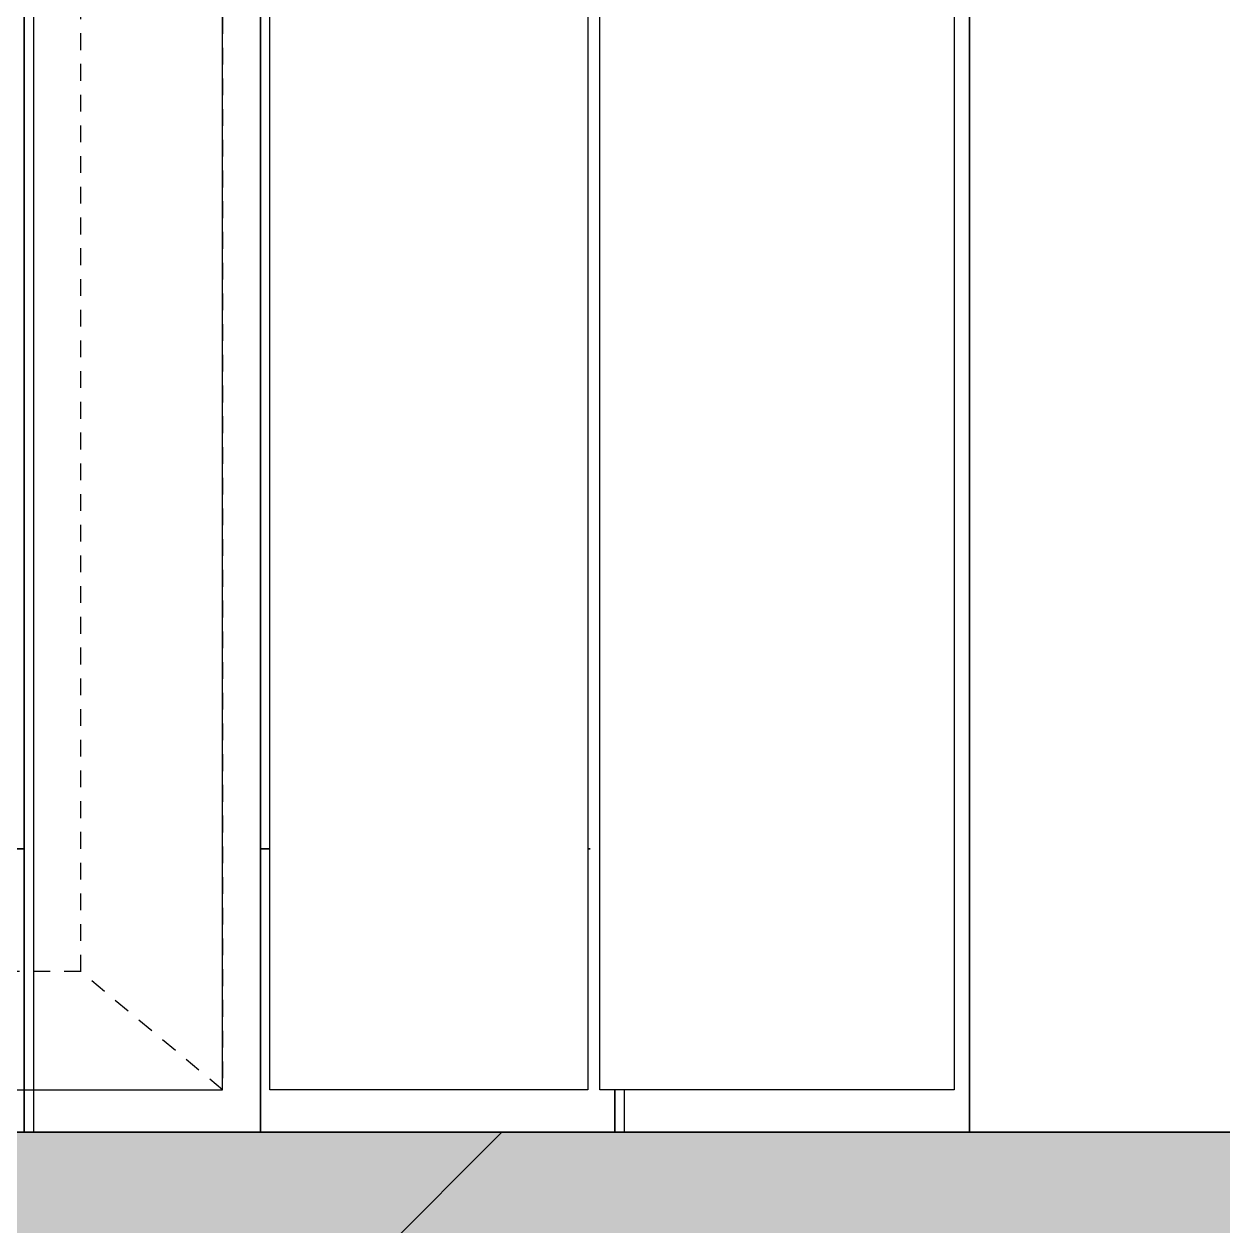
# Model space of a CAD drawing. Header units: millimetres. Extents: x -1379 to 1385823, y -4884429 to 548763.
# Drawn here: x 671562.8 to 671816.4, y -2335170.2 to -2334915.9 of the extents above; entities that cross this region are included whole.
import ezdxf
from ezdxf.xclip import XClip

# ---------------------------------------------------------------- set-up
doc = ezdxf.new("R2010")
doc.units = ezdxf.units.MM
doc.header["$XCLIPFRAME"] = 0
doc.set_wipeout_variables(frame=1)
doc.linetypes.add('TA_HL_001.00000', pattern=[6.5, 3.55, -2.95])
for name, color, linetype in [('000 - CONCRETE_COL_HATCH_', 7, 'Continuous'), ('010 - ASPG_EXTR_MAIN_COLOR_2', 7, 'Continuous'), ('010 - ASPG_EXTR_WIPEOUT_', 7, 'Continuous'), ('010 - ASPG_FRAMING_MAIN_COLOR_1', 7, 'Continuous'), ('010 - ASPG_FRAMING_SUB_COLOR_2', 7, 'Continuous'), ('010 - ASPG_FRAMING_WIPEOUT_', 7, 'Continuous')]:
    doc.layers.add(name, color=color, linetype=linetype)
doc.layers.add('000 - CONCRETE_EX_LOUVERS_DEF_SUB', color=7, linetype='Continuous', plot=False)
doc.layers.add('A-GLAZ-CURT', color=7, linetype='Continuous', lineweight=35)
doc.layers.add('WALL-E', color=7, linetype='Continuous', lineweight=50)

# ---------------------------------------------------------------- blocks, each defined once
blk = doc.blocks.new('DPA_CP_Entrance Louver Grill Vertical Z - Louver Grill Vertical Z-5247632-IV01 - ELEVATION 4')
at = {"layer": '000 - CONCRETE_EX_LOUVERS_DEF_SUB', "color": 7}
for p, q in [((2315277.73, 111625), (2315277.73, 109825)), ((2315277.73, 109825), (2315277.73, 111625)), ((2315277.73, 111625), (2315277.73, 109825)), ((2315277.73, 109825), (2315277.73, 111625)), ((2315352.73, 111625), (2315352.73, 109825)), ((2315352.73, 109825), (2315352.73, 111625)), ((2315352.73, 111625), (2315352.73, 109825)), ((2315352.73, 109825), (2315352.73, 111625)), ((2315354.73, 109825), (2315354.73, 111625)), ((2315354.73, 109825), (2315354.73, 111625)), ((2315427.73, 111625), (2315427.73, 109825)), ((2315427.73, 111625), (2315427.73, 109825)), ((2315427.73, 109825), (2315427.73, 111625)), ((2315427.73, 109825), (2315427.73, 111625)), ((2315227.73, 109885), (2315227.73, 111575)), ((2315227.73, 109885), (2315227.73, 111575)), ((2315277.73, 109825), (2315277.73, 109885)), ((2315277.73, 109885), (2315352.73, 109885)), ((2315352.73, 109885), (2315277.73, 109885)), ((2315277.73, 109885), (2315277.73, 109825)), ((2315352.73, 109885), (2315352.73, 109825)), ((2315352.73, 109825), (2315352.73, 109885)), ((2315277.73, 109825), (2315227.73, 109825)), ((2315227.73, 109825), (2315277.73, 109825)), ((2315277.73, 109825), (2315227.73, 109825)), ((2315227.73, 109825), (2315277.73, 109825)), ((2315352.73, 109825), (2315277.73, 109825)), ((2315277.73, 109825), (2315352.73, 109825)), ((2315353.33, 109825), (2315354.73, 109825)), ((2315427.73, 109825), (2315353.33, 109825)), ((2315353.33, 109825), (2315427.73, 109825)), ((2315354.73, 109825), (2315353.33, 109825)), ((2315354.73, 109825), (2315427.73, 109825)), ((2315427.73, 109825), (2315354.73, 109825))]:
    blk.add_line(p, q, dxfattribs=at)
blk = doc.blocks.new('GM_Louver Grill Vertical Z1 - Z Profile-5053999-IV01 - ELEVATION 4')
at = {"layer": '000 - CONCRETE_EX_LOUVERS_DEF_SUB', "color": 7, "lineweight": 9}
for p, q in [((2315352.73, 111625), (2315352.73, 109825)), ((2315352.73, 109825), (2315352.73, 111625)), ((2315427.73, 109825), (2315427.73, 111625)), ((2315427.73, 109825), (2315427.73, 111625)), ((2315427.73, 109825), (2315427.73, 111625)), ((2315353.33, 109825), (2315354.73, 109825)), ((2315425.73, 109825), (2315353.33, 109825)), ((2315354.73, 109825), (2315427.73, 109825)), ((2315427.73, 109825), (2315425.73, 109825))]:
    blk.add_line(p, q, dxfattribs=at)
blk = doc.blocks.new('DPA_CP_Entrance Louver Grill Vertical Z - Louver Grill Vertical Z-5053933-IV01 - ELEVATION 4')
at = {"layer": '000 - CONCRETE_EX_LOUVERS_DEF_SUB', "color": 7}
for p, q in [((2315277.73, 111625), (2315277.73, 109825)), ((2315277.73, 109825), (2315277.73, 111625)), ((2315277.73, 111625), (2315277.73, 109825)), ((2315277.73, 109825), (2315277.73, 111625)), ((2315352.73, 111625), (2315352.73, 109825)), ((2315352.73, 109825), (2315352.73, 111625)), ((2315352.73, 111625), (2315352.73, 109825)), ((2315352.73, 109825), (2315352.73, 111625)), ((2315427.73, 111625), (2315427.73, 109825)), ((2315427.73, 111625), (2315427.73, 109825)), ((2315427.73, 109825), (2315427.73, 111625)), ((2315427.73, 109825), (2315427.73, 111625)), ((2315227.73, 109885), (2315227.73, 111575)), ((2315227.73, 109885), (2315227.73, 111575)), ((2315227.73, 109885), (2315227.73, 111575)), ((2315227.73, 109885), (2315227.73, 111575)), ((2315277.73, 109825), (2315277.73, 109885)), ((2315277.73, 109885), (2315352.73, 109885)), ((2315352.73, 109885), (2315277.73, 109885)), ((2315277.73, 109885), (2315277.73, 109825)), ((2315352.73, 109885), (2315352.73, 109825)), ((2315352.73, 109825), (2315352.73, 109885)), ((2315277.73, 109825), (2315227.73, 109825)), ((2315227.73, 109825), (2315277.73, 109825)), ((2315277.73, 109825), (2315227.73, 109825)), ((2315227.73, 109825), (2315277.73, 109825)), ((2315352.73, 109825), (2315277.73, 109825)), ((2315277.73, 109825), (2315352.73, 109825)), ((2315353.33, 109825), (2315354.73, 109825)), ((2315427.73, 109825), (2315353.33, 109825)), ((2315353.33, 109825), (2315427.73, 109825)), ((2315354.73, 109825), (2315353.33, 109825)), ((2315354.73, 109825), (2315427.73, 109825)), ((2315427.73, 109825), (2315354.73, 109825))]:
    blk.add_line(p, q, dxfattribs=at)
blk = doc.blocks.new('DPA_CP_Entrance Louver Grill Vertical Z - Louver Grill Vertical Z-V168-IV01 - ELEVATION 4')
at = {"layer": '000 - CONCRETE_EX_LOUVERS_DEF_SUB', "color": 7}
for p, q in [((2315277.73, 111625), (2315277.73, 109825)), ((2315277.73, 109825), (2315277.73, 111625)), ((2315277.73, 111625), (2315277.73, 109825)), ((2315277.73, 109825), (2315277.73, 111625)), ((2315352.73, 111625), (2315352.73, 109825)), ((2315352.73, 109825), (2315352.73, 111625)), ((2315352.73, 111625), (2315352.73, 109825)), ((2315352.73, 109825), (2315352.73, 111625)), ((2315427.73, 111625), (2315427.73, 109825)), ((2315427.73, 111625), (2315427.73, 109825)), ((2315427.73, 109825), (2315427.73, 111625)), ((2315427.73, 109825), (2315427.73, 111625)), ((2315227.73, 109885), (2315227.73, 111575)), ((2315227.73, 109885), (2315227.73, 111575)), ((2315227.73, 109885), (2315227.73, 111575)), ((2315227.73, 109885), (2315227.73, 111575)), ((2315277.73, 109825), (2315277.73, 109885)), ((2315277.73, 109885), (2315352.73, 109885)), ((2315352.73, 109885), (2315277.73, 109885)), ((2315277.73, 109885), (2315277.73, 109825)), ((2315352.73, 109885), (2315352.73, 109825)), ((2315352.73, 109825), (2315352.73, 109885)), ((2315277.73, 109825), (2315227.73, 109825)), ((2315227.73, 109825), (2315277.73, 109825)), ((2315277.73, 109825), (2315227.73, 109825)), ((2315227.73, 109825), (2315277.73, 109825)), ((2315352.73, 109825), (2315277.73, 109825)), ((2315277.73, 109825), (2315352.73, 109825)), ((2315353.33, 109825), (2315354.73, 109825)), ((2315427.73, 109825), (2315353.33, 109825)), ((2315353.33, 109825), (2315427.73, 109825)), ((2315354.73, 109825), (2315353.33, 109825)), ((2315354.73, 109825), (2315427.73, 109825)), ((2315427.73, 109825), (2315354.73, 109825))]:
    blk.add_line(p, q, dxfattribs=at)
blk = doc.blocks.new('GM_Louver Grill Vertical Z1 - Z Profile-V169-IV01 - ELEVATION 4')
at = {"layer": '000 - CONCRETE_EX_LOUVERS_DEF_SUB', "color": 7, "lineweight": 9}
for p, q in [((2315352.73, 111625), (2315352.73, 109825)), ((2315352.73, 109825), (2315352.73, 111625)), ((2315427.73, 109825), (2315427.73, 111625)), ((2315427.73, 109825), (2315427.73, 111625)), ((2315427.73, 109825), (2315427.73, 111625)), ((2315353.33, 109825), (2315354.73, 109825)), ((2315425.73, 109825), (2315353.33, 109825)), ((2315354.73, 109825), (2315427.73, 109825)), ((2315427.73, 109825), (2315425.73, 109825))]:
    blk.add_line(p, q, dxfattribs=at)
blk = doc.blocks.new('GM_Louver Grill Vertical Z1 - Z Profile-V170-IV01 - ELEVATION 4')
at = {"layer": '000 - CONCRETE_EX_LOUVERS_DEF_SUB', "color": 7, "lineweight": 9}
for p, q in [((2315352.73, 111625), (2315352.73, 109825)), ((2315352.73, 109825), (2315352.73, 111625)), ((2315427.73, 109825), (2315427.73, 111625)), ((2315427.73, 109825), (2315427.73, 111625)), ((2315427.73, 109825), (2315427.73, 111625)), ((2315353.33, 109825), (2315354.73, 109825)), ((2315425.73, 109825), (2315353.33, 109825)), ((2315354.73, 109825), (2315427.73, 109825)), ((2315427.73, 109825), (2315425.73, 109825))]:
    blk.add_line(p, q, dxfattribs=at)
blk = doc.blocks.new('GM_Louver Grill Vertical Z1 - Z Profile-V171-IV01 - ELEVATION 4')
at = {"layer": '000 - CONCRETE_EX_LOUVERS_DEF_SUB', "color": 7, "lineweight": 9}
for p, q in [((2315352.73, 111625), (2315352.73, 109825)), ((2315352.73, 109825), (2315352.73, 111625)), ((2315427.73, 109825), (2315427.73, 111625)), ((2315427.73, 109825), (2315427.73, 111625)), ((2315427.73, 109825), (2315427.73, 111625)), ((2315353.33, 109825), (2315354.73, 109825)), ((2315425.73, 109825), (2315353.33, 109825)), ((2315354.73, 109825), (2315427.73, 109825)), ((2315427.73, 109825), (2315425.73, 109825))]:
    blk.add_line(p, q, dxfattribs=at)
blk = doc.blocks.new('GM_Louver Grill Vertical Z1 - Z Profile-V172-IV01 - ELEVATION 4')
at = {"layer": '000 - CONCRETE_EX_LOUVERS_DEF_SUB', "color": 7, "lineweight": 9}
for p, q in [((2315352.73, 111625), (2315352.73, 109825)), ((2315352.73, 109825), (2315352.73, 111625)), ((2315427.73, 109825), (2315427.73, 111625)), ((2315427.73, 109825), (2315427.73, 111625)), ((2315427.73, 109825), (2315427.73, 111625)), ((2315353.33, 109825), (2315354.73, 109825)), ((2315425.73, 109825), (2315353.33, 109825)), ((2315354.73, 109825), (2315427.73, 109825)), ((2315427.73, 109825), (2315425.73, 109825))]:
    blk.add_line(p, q, dxfattribs=at)
blk = doc.blocks.new('DPA_CP_Entrance Louver Grill Vertical Z - Louver Grill Vertical Z-5243039-IV01 - ELEVATION 4')
at = {"layer": '000 - CONCRETE_EX_LOUVERS_DEF_SUB', "color": 7}
for p, q in [((2315277.73, 111625), (2315277.73, 109825)), ((2315277.73, 109825), (2315277.73, 111625)), ((2315277.73, 109825), (2315277.73, 111625)), ((2315277.73, 109825), (2315277.73, 111625)), ((2315227.73, 109885), (2315227.73, 111575)), ((2315227.73, 109885), (2315227.73, 111575)), ((2315227.73, 111575), (2315227.73, 109885)), ((2315227.73, 109885), (2315227.73, 111575)), ((2315227.73, 109885), (2315227.73, 111575)), ((2315227.73, 109885), (2315227.73, 111575)), ((2313960.23, 109885), (2315227.73, 109885)), ((2315227.73, 109885), (2313960.23, 109885)), ((2315277.73, 109825), (2315277.73, 109885)), ((2315277.73, 109885), (2315277.73, 109825)), ((2313909.73, 109825), (2315277.73, 109825)), ((2315277.73, 109825), (2313909.73, 109825)), ((2315277.73, 109825), (2315227.73, 109825)), ((2315227.73, 109825), (2315277.73, 109825)), ((2315227.73, 109825), (2315229.73, 109825)), ((2315277.73, 109825), (2315227.73, 109825)), ((2315229.73, 109825), (2315277.73, 109825))]:
    blk.add_line(p, q, dxfattribs=at)
blk = doc.blocks.new('GM_Louver Grill Vertical Z1 - Z Profile-V173-IV01 - ELEVATION 4')
at = {"layer": '000 - CONCRETE_EX_LOUVERS_DEF_SUB', "color": 7, "lineweight": 9}
blk.add_line((2315227.73, 109885), (2315227.73, 111575), dxfattribs=at)
blk = doc.blocks.new('DPA_CP_Entrance Louver Grill Vertical Z - Louver Grill Vertical Z-5242974-IV01 - ELEVATION 4')
at = {"layer": '000 - CONCRETE_EX_LOUVERS_DEF_SUB', "color": 7}
for p, q in [((2315227.73, 111625), (2315227.73, 109825)), ((2315227.73, 109825), (2315227.73, 111625)), ((2315229.73, 111625), (2315229.73, 109825)), ((2315229.73, 111625), (2315229.73, 109825)), ((2315277.73, 109825), (2315277.73, 111625)), ((2315277.73, 109825), (2315277.73, 111625)), ((2315277.73, 111625), (2315277.73, 109825)), ((2315277.73, 111625), (2315277.73, 109825)), ((2315227.73, 111575), (2315227.73, 109885)), ((2315227.73, 109885), (2315227.73, 111575)), ((2315227.73, 111575), (2315227.73, 109885)), ((2315227.73, 109885), (2315227.73, 111575)), ((2315227.73, 109885), (2313960.23, 109885)), ((2313960.23, 109885), (2315227.73, 109885)), ((2315277.73, 109825), (2315277.73, 109885)), ((2315277.73, 109885), (2315277.73, 109825)), ((2315277.73, 109825), (2313910.23, 109825)), ((2313910.23, 109825), (2315277.73, 109825)), ((2315227.73, 109825), (2315277.73, 109825)), ((2315277.73, 109825), (2315227.73, 109825)), ((2315227.73, 109825), (2315277.73, 109825)), ((2315229.73, 109825), (2315227.73, 109825)), ((2315277.73, 109825), (2315229.73, 109825))]:
    blk.add_line(p, q, dxfattribs=at)
blk = doc.blocks.new('DPA_Curved type B 1 - Curved Type B-5847192-IV01 - ELEVATION 4')
at = {"layer": 'A-GLAZ-CURT', "color": 7}
for p, q in [((2313909.73, 109825), (2315497.73, 109825)), ((2315447.73, 109825), (2314703.73, 109825)), ((2315497.73, 109825), (2315447.73, 109825))]:
    blk.add_line(p, q, dxfattribs=at)
blk = doc.blocks.new('C-1-IV01_REV00_20260605-145658_ELEVATION_4_EX')
at = {"layer": '000 - CONCRETE_EX_LOUVERS_DEF_SUB', "color": 7, "lineweight": 9}
for p, q in [((12040, 109825), (16165, 109825)), ((16155, 109825), (14582, 109825)), ((15895, 109825), (15695, 109825)), ((15695, 109825), (15895, 109825))]:
    blk.add_line(p, q, dxfattribs=at)
at = {"layer": 'WALL-E', "color": 7, "lineweight": 9}
for p, q in [((16145, 109825), (11582, 109825)), ((11582, 109825), (15895, 109825)), ((15895, 109825), (11582, 109825)), ((11582, 109825), (16145, 109825))]:
    blk.add_line(p, q, dxfattribs=at)
at = {"layer": '000 - CONCRETE_EX_LOUVERS_DEF_SUB', "color": 7}
for name in ['DPA_CP_Entrance Louver Grill Vertical Z - Louver Grill Vertical Z-5243039-IV01 - ELEVATION 4', 'DPA_CP_Entrance Louver Grill Vertical Z - Louver Grill Vertical Z-5242974-IV01 - ELEVATION 4', 'DPA_CP_Entrance Louver Grill Vertical Z - Louver Grill Vertical Z-5247632-IV01 - ELEVATION 4', 'DPA_CP_Entrance Louver Grill Vertical Z - Louver Grill Vertical Z-5053933-IV01 - ELEVATION 4', 'DPA_CP_Entrance Louver Grill Vertical Z - Louver Grill Vertical Z-5053933-IV01 - ELEVATION 4', 'DPA_CP_Entrance Louver Grill Vertical Z - Louver Grill Vertical Z-5053933-IV01 - ELEVATION 4', 'DPA_CP_Entrance Louver Grill Vertical Z - Louver Grill Vertical Z-5053933-IV01 - ELEVATION 4', 'DPA_CP_Entrance Louver Grill Vertical Z - Louver Grill Vertical Z-5053933-IV01 - ELEVATION 4', 'DPA_CP_Entrance Louver Grill Vertical Z - Louver Grill Vertical Z-5053933-IV01 - ELEVATION 4', 'DPA_CP_Entrance Louver Grill Vertical Z - Louver Grill Vertical Z-5053933-IV01 - ELEVATION 4', 'DPA_CP_Entrance Louver Grill Vertical Z - Louver Grill Vertical Z-5053933-IV01 - ELEVATION 4', 'DPA_CP_Entrance Louver Grill Vertical Z - Louver Grill Vertical Z-5053933-IV01 - ELEVATION 4', 'DPA_CP_Entrance Louver Grill Vertical Z - Louver Grill Vertical Z-V168-IV01 - ELEVATION 4', 'GM_Louver Grill Vertical Z1 - Z Profile-5053999-IV01 - ELEVATION 4', 'GM_Louver Grill Vertical Z1 - Z Profile-5053999-IV01 - ELEVATION 4', 'GM_Louver Grill Vertical Z1 - Z Profile-5053999-IV01 - ELEVATION 4', 'GM_Louver Grill Vertical Z1 - Z Profile-5053999-IV01 - ELEVATION 4', 'GM_Louver Grill Vertical Z1 - Z Profile-5053999-IV01 - ELEVATION 4', 'GM_Louver Grill Vertical Z1 - Z Profile-5053999-IV01 - ELEVATION 4', 'GM_Louver Grill Vertical Z1 - Z Profile-5053999-IV01 - ELEVATION 4', 'GM_Louver Grill Vertical Z1 - Z Profile-5053999-IV01 - ELEVATION 4', 'GM_Louver Grill Vertical Z1 - Z Profile-5053999-IV01 - ELEVATION 4', 'GM_Louver Grill Vertical Z1 - Z Profile-5053999-IV01 - ELEVATION 4', 'GM_Louver Grill Vertical Z1 - Z Profile-5053999-IV01 - ELEVATION 4', 'GM_Louver Grill Vertical Z1 - Z Profile-5053999-IV01 - ELEVATION 4', 'GM_Louver Grill Vertical Z1 - Z Profile-5053999-IV01 - ELEVATION 4', 'GM_Louver Grill Vertical Z1 - Z Profile-5053999-IV01 - ELEVATION 4', 'GM_Louver Grill Vertical Z1 - Z Profile-5053999-IV01 - ELEVATION 4', 'GM_Louver Grill Vertical Z1 - Z Profile-5053999-IV01 - ELEVATION 4', 'GM_Louver Grill Vertical Z1 - Z Profile-5053999-IV01 - ELEVATION 4', 'GM_Louver Grill Vertical Z1 - Z Profile-5053999-IV01 - ELEVATION 4', 'GM_Louver Grill Vertical Z1 - Z Profile-5053999-IV01 - ELEVATION 4', 'GM_Louver Grill Vertical Z1 - Z Profile-5053999-IV01 - ELEVATION 4', 'GM_Louver Grill Vertical Z1 - Z Profile-5053999-IV01 - ELEVATION 4', 'GM_Louver Grill Vertical Z1 - Z Profile-5053999-IV01 - ELEVATION 4', 'GM_Louver Grill Vertical Z1 - Z Profile-5053999-IV01 - ELEVATION 4', 'GM_Louver Grill Vertical Z1 - Z Profile-5053999-IV01 - ELEVATION 4', 'GM_Louver Grill Vertical Z1 - Z Profile-5053999-IV01 - ELEVATION 4', 'GM_Louver Grill Vertical Z1 - Z Profile-5053999-IV01 - ELEVATION 4', 'GM_Louver Grill Vertical Z1 - Z Profile-5053999-IV01 - ELEVATION 4', 'GM_Louver Grill Vertical Z1 - Z Profile-5053999-IV01 - ELEVATION 4', 'GM_Louver Grill Vertical Z1 - Z Profile-5053999-IV01 - ELEVATION 4', 'GM_Louver Grill Vertical Z1 - Z Profile-5053999-IV01 - ELEVATION 4', 'GM_Louver Grill Vertical Z1 - Z Profile-5053999-IV01 - ELEVATION 4', 'GM_Louver Grill Vertical Z1 - Z Profile-5053999-IV01 - ELEVATION 4', 'GM_Louver Grill Vertical Z1 - Z Profile-V169-IV01 - ELEVATION 4', 'GM_Louver Grill Vertical Z1 - Z Profile-V169-IV01 - ELEVATION 4', 'GM_Louver Grill Vertical Z1 - Z Profile-V169-IV01 - ELEVATION 4', 'GM_Louver Grill Vertical Z1 - Z Profile-V169-IV01 - ELEVATION 4', 'GM_Louver Grill Vertical Z1 - Z Profile-V169-IV01 - ELEVATION 4', 'GM_Louver Grill Vertical Z1 - Z Profile-V169-IV01 - ELEVATION 4', 'GM_Louver Grill Vertical Z1 - Z Profile-V169-IV01 - ELEVATION 4', 'GM_Louver Grill Vertical Z1 - Z Profile-V169-IV01 - ELEVATION 4', 'GM_Louver Grill Vertical Z1 - Z Profile-V169-IV01 - ELEVATION 4', 'GM_Louver Grill Vertical Z1 - Z Profile-V169-IV01 - ELEVATION 4', 'GM_Louver Grill Vertical Z1 - Z Profile-V169-IV01 - ELEVATION 4', 'GM_Louver Grill Vertical Z1 - Z Profile-V169-IV01 - ELEVATION 4', 'GM_Louver Grill Vertical Z1 - Z Profile-V169-IV01 - ELEVATION 4', 'GM_Louver Grill Vertical Z1 - Z Profile-5053999-IV01 - ELEVATION 4', 'GM_Louver Grill Vertical Z1 - Z Profile-5053999-IV01 - ELEVATION 4', 'GM_Louver Grill Vertical Z1 - Z Profile-5053999-IV01 - ELEVATION 4', 'GM_Louver Grill Vertical Z1 - Z Profile-5053999-IV01 - ELEVATION 4', 'GM_Louver Grill Vertical Z1 - Z Profile-V169-IV01 - ELEVATION 4', 'GM_Louver Grill Vertical Z1 - Z Profile-5053999-IV01 - ELEVATION 4', 'GM_Louver Grill Vertical Z1 - Z Profile-V169-IV01 - ELEVATION 4', 'GM_Louver Grill Vertical Z1 - Z Profile-V169-IV01 - ELEVATION 4', 'GM_Louver Grill Vertical Z1 - Z Profile-V169-IV01 - ELEVATION 4', 'GM_Louver Grill Vertical Z1 - Z Profile-V169-IV01 - ELEVATION 4', 'GM_Louver Grill Vertical Z1 - Z Profile-V169-IV01 - ELEVATION 4', 'GM_Louver Grill Vertical Z1 - Z Profile-V169-IV01 - ELEVATION 4', 'GM_Louver Grill Vertical Z1 - Z Profile-V169-IV01 - ELEVATION 4', 'GM_Louver Grill Vertical Z1 - Z Profile-V169-IV01 - ELEVATION 4', 'GM_Louver Grill Vertical Z1 - Z Profile-V169-IV01 - ELEVATION 4', 'GM_Louver Grill Vertical Z1 - Z Profile-V169-IV01 - ELEVATION 4', 'GM_Louver Grill Vertical Z1 - Z Profile-V169-IV01 - ELEVATION 4', 'GM_Louver Grill Vertical Z1 - Z Profile-V169-IV01 - ELEVATION 4', 'GM_Louver Grill Vertical Z1 - Z Profile-V169-IV01 - ELEVATION 4', 'GM_Louver Grill Vertical Z1 - Z Profile-V169-IV01 - ELEVATION 4', 'GM_Louver Grill Vertical Z1 - Z Profile-V169-IV01 - ELEVATION 4', 'GM_Louver Grill Vertical Z1 - Z Profile-V169-IV01 - ELEVATION 4', 'GM_Louver Grill Vertical Z1 - Z Profile-V169-IV01 - ELEVATION 4', 'GM_Louver Grill Vertical Z1 - Z Profile-V169-IV01 - ELEVATION 4', 'GM_Louver Grill Vertical Z1 - Z Profile-V169-IV01 - ELEVATION 4', 'GM_Louver Grill Vertical Z1 - Z Profile-V169-IV01 - ELEVATION 4', 'GM_Louver Grill Vertical Z1 - Z Profile-V169-IV01 - ELEVATION 4', 'GM_Louver Grill Vertical Z1 - Z Profile-V169-IV01 - ELEVATION 4', 'GM_Louver Grill Vertical Z1 - Z Profile-V169-IV01 - ELEVATION 4', 'GM_Louver Grill Vertical Z1 - Z Profile-V169-IV01 - ELEVATION 4', 'GM_Louver Grill Vertical Z1 - Z Profile-V169-IV01 - ELEVATION 4', 'GM_Louver Grill Vertical Z1 - Z Profile-V169-IV01 - ELEVATION 4', 'GM_Louver Grill Vertical Z1 - Z Profile-V169-IV01 - ELEVATION 4', 'GM_Louver Grill Vertical Z1 - Z Profile-V169-IV01 - ELEVATION 4', 'GM_Louver Grill Vertical Z1 - Z Profile-V169-IV01 - ELEVATION 4', 'GM_Louver Grill Vertical Z1 - Z Profile-V169-IV01 - ELEVATION 4', 'GM_Louver Grill Vertical Z1 - Z Profile-V169-IV01 - ELEVATION 4', 'GM_Louver Grill Vertical Z1 - Z Profile-V169-IV01 - ELEVATION 4', 'GM_Louver Grill Vertical Z1 - Z Profile-V169-IV01 - ELEVATION 4', 'GM_Louver Grill Vertical Z1 - Z Profile-V169-IV01 - ELEVATION 4', 'GM_Louver Grill Vertical Z1 - Z Profile-V169-IV01 - ELEVATION 4', 'GM_Louver Grill Vertical Z1 - Z Profile-V169-IV01 - ELEVATION 4', 'GM_Louver Grill Vertical Z1 - Z Profile-V169-IV01 - ELEVATION 4', 'GM_Louver Grill Vertical Z1 - Z Profile-V169-IV01 - ELEVATION 4', 'GM_Louver Grill Vertical Z1 - Z Profile-V170-IV01 - ELEVATION 4', 'GM_Louver Grill Vertical Z1 - Z Profile-V170-IV01 - ELEVATION 4', 'GM_Louver Grill Vertical Z1 - Z Profile-V170-IV01 - ELEVATION 4', 'GM_Louver Grill Vertical Z1 - Z Profile-V170-IV01 - ELEVATION 4', 'GM_Louver Grill Vertical Z1 - Z Profile-V170-IV01 - ELEVATION 4', 'GM_Louver Grill Vertical Z1 - Z Profile-V170-IV01 - ELEVATION 4', 'GM_Louver Grill Vertical Z1 - Z Profile-V170-IV01 - ELEVATION 4', 'GM_Louver Grill Vertical Z1 - Z Profile-V170-IV01 - ELEVATION 4', 'GM_Louver Grill Vertical Z1 - Z Profile-V170-IV01 - ELEVATION 4', 'GM_Louver Grill Vertical Z1 - Z Profile-V170-IV01 - ELEVATION 4', 'GM_Louver Grill Vertical Z1 - Z Profile-V170-IV01 - ELEVATION 4', 'GM_Louver Grill Vertical Z1 - Z Profile-V170-IV01 - ELEVATION 4', 'GM_Louver Grill Vertical Z1 - Z Profile-V170-IV01 - ELEVATION 4', 'GM_Louver Grill Vertical Z1 - Z Profile-V170-IV01 - ELEVATION 4', 'GM_Louver Grill Vertical Z1 - Z Profile-V170-IV01 - ELEVATION 4', 'GM_Louver Grill Vertical Z1 - Z Profile-V170-IV01 - ELEVATION 4', 'GM_Louver Grill Vertical Z1 - Z Profile-V170-IV01 - ELEVATION 4', 'GM_Louver Grill Vertical Z1 - Z Profile-V170-IV01 - ELEVATION 4', 'GM_Louver Grill Vertical Z1 - Z Profile-V170-IV01 - ELEVATION 4', 'GM_Louver Grill Vertical Z1 - Z Profile-V170-IV01 - ELEVATION 4', 'GM_Louver Grill Vertical Z1 - Z Profile-V170-IV01 - ELEVATION 4', 'GM_Louver Grill Vertical Z1 - Z Profile-V170-IV01 - ELEVATION 4', 'GM_Louver Grill Vertical Z1 - Z Profile-V170-IV01 - ELEVATION 4', 'GM_Louver Grill Vertical Z1 - Z Profile-V170-IV01 - ELEVATION 4', 'GM_Louver Grill Vertical Z1 - Z Profile-V170-IV01 - ELEVATION 4', 'GM_Louver Grill Vertical Z1 - Z Profile-V170-IV01 - ELEVATION 4', 'GM_Louver Grill Vertical Z1 - Z Profile-V170-IV01 - ELEVATION 4', 'GM_Louver Grill Vertical Z1 - Z Profile-V170-IV01 - ELEVATION 4', 'GM_Louver Grill Vertical Z1 - Z Profile-V170-IV01 - ELEVATION 4', 'GM_Louver Grill Vertical Z1 - Z Profile-V170-IV01 - ELEVATION 4', 'GM_Louver Grill Vertical Z1 - Z Profile-V170-IV01 - ELEVATION 4', 'GM_Louver Grill Vertical Z1 - Z Profile-V170-IV01 - ELEVATION 4', 'GM_Louver Grill Vertical Z1 - Z Profile-V170-IV01 - ELEVATION 4', 'GM_Louver Grill Vertical Z1 - Z Profile-V170-IV01 - ELEVATION 4', 'GM_Louver Grill Vertical Z1 - Z Profile-V170-IV01 - ELEVATION 4', 'GM_Louver Grill Vertical Z1 - Z Profile-V170-IV01 - ELEVATION 4', 'GM_Louver Grill Vertical Z1 - Z Profile-V170-IV01 - ELEVATION 4', 'GM_Louver Grill Vertical Z1 - Z Profile-V170-IV01 - ELEVATION 4', 'GM_Louver Grill Vertical Z1 - Z Profile-V171-IV01 - ELEVATION 4', 'GM_Louver Grill Vertical Z1 - Z Profile-V171-IV01 - ELEVATION 4', 'GM_Louver Grill Vertical Z1 - Z Profile-V171-IV01 - ELEVATION 4', 'GM_Louver Grill Vertical Z1 - Z Profile-V171-IV01 - ELEVATION 4', 'GM_Louver Grill Vertical Z1 - Z Profile-V170-IV01 - ELEVATION 4', 'GM_Louver Grill Vertical Z1 - Z Profile-V170-IV01 - ELEVATION 4', 'GM_Louver Grill Vertical Z1 - Z Profile-V170-IV01 - ELEVATION 4', 'GM_Louver Grill Vertical Z1 - Z Profile-V170-IV01 - ELEVATION 4', 'GM_Louver Grill Vertical Z1 - Z Profile-V170-IV01 - ELEVATION 4', 'GM_Louver Grill Vertical Z1 - Z Profile-V170-IV01 - ELEVATION 4', 'GM_Louver Grill Vertical Z1 - Z Profile-V170-IV01 - ELEVATION 4', 'GM_Louver Grill Vertical Z1 - Z Profile-V170-IV01 - ELEVATION 4', 'GM_Louver Grill Vertical Z1 - Z Profile-V170-IV01 - ELEVATION 4', 'GM_Louver Grill Vertical Z1 - Z Profile-V170-IV01 - ELEVATION 4', 'GM_Louver Grill Vertical Z1 - Z Profile-V170-IV01 - ELEVATION 4', 'GM_Louver Grill Vertical Z1 - Z Profile-V170-IV01 - ELEVATION 4', 'GM_Louver Grill Vertical Z1 - Z Profile-V170-IV01 - ELEVATION 4', 'GM_Louver Grill Vertical Z1 - Z Profile-V171-IV01 - ELEVATION 4', 'GM_Louver Grill Vertical Z1 - Z Profile-V170-IV01 - ELEVATION 4', 'GM_Louver Grill Vertical Z1 - Z Profile-V171-IV01 - ELEVATION 4', 'GM_Louver Grill Vertical Z1 - Z Profile-V171-IV01 - ELEVATION 4', 'GM_Louver Grill Vertical Z1 - Z Profile-V171-IV01 - ELEVATION 4', 'GM_Louver Grill Vertical Z1 - Z Profile-V171-IV01 - ELEVATION 4', 'GM_Louver Grill Vertical Z1 - Z Profile-V171-IV01 - ELEVATION 4', 'GM_Louver Grill Vertical Z1 - Z Profile-V171-IV01 - ELEVATION 4', 'GM_Louver Grill Vertical Z1 - Z Profile-V171-IV01 - ELEVATION 4', 'GM_Louver Grill Vertical Z1 - Z Profile-V171-IV01 - ELEVATION 4', 'GM_Louver Grill Vertical Z1 - Z Profile-V171-IV01 - ELEVATION 4', 'GM_Louver Grill Vertical Z1 - Z Profile-V171-IV01 - ELEVATION 4', 'GM_Louver Grill Vertical Z1 - Z Profile-V171-IV01 - ELEVATION 4', 'GM_Louver Grill Vertical Z1 - Z Profile-V171-IV01 - ELEVATION 4', 'GM_Louver Grill Vertical Z1 - Z Profile-V171-IV01 - ELEVATION 4', 'GM_Louver Grill Vertical Z1 - Z Profile-V171-IV01 - ELEVATION 4', 'GM_Louver Grill Vertical Z1 - Z Profile-V171-IV01 - ELEVATION 4', 'GM_Louver Grill Vertical Z1 - Z Profile-V171-IV01 - ELEVATION 4', 'GM_Louver Grill Vertical Z1 - Z Profile-V171-IV01 - ELEVATION 4', 'GM_Louver Grill Vertical Z1 - Z Profile-V171-IV01 - ELEVATION 4', 'GM_Louver Grill Vertical Z1 - Z Profile-V171-IV01 - ELEVATION 4', 'GM_Louver Grill Vertical Z1 - Z Profile-V172-IV01 - ELEVATION 4', 'GM_Louver Grill Vertical Z1 - Z Profile-V172-IV01 - ELEVATION 4', 'GM_Louver Grill Vertical Z1 - Z Profile-V172-IV01 - ELEVATION 4', 'GM_Louver Grill Vertical Z1 - Z Profile-V172-IV01 - ELEVATION 4', 'GM_Louver Grill Vertical Z1 - Z Profile-V172-IV01 - ELEVATION 4', 'GM_Louver Grill Vertical Z1 - Z Profile-V172-IV01 - ELEVATION 4', 'GM_Louver Grill Vertical Z1 - Z Profile-V172-IV01 - ELEVATION 4', 'GM_Louver Grill Vertical Z1 - Z Profile-V172-IV01 - ELEVATION 4', 'GM_Louver Grill Vertical Z1 - Z Profile-V172-IV01 - ELEVATION 4', 'GM_Louver Grill Vertical Z1 - Z Profile-V172-IV01 - ELEVATION 4', 'GM_Louver Grill Vertical Z1 - Z Profile-V172-IV01 - ELEVATION 4', 'GM_Louver Grill Vertical Z1 - Z Profile-V172-IV01 - ELEVATION 4', 'GM_Louver Grill Vertical Z1 - Z Profile-V172-IV01 - ELEVATION 4', 'GM_Louver Grill Vertical Z1 - Z Profile-V172-IV01 - ELEVATION 4', 'GM_Louver Grill Vertical Z1 - Z Profile-V172-IV01 - ELEVATION 4', 'GM_Louver Grill Vertical Z1 - Z Profile-V172-IV01 - ELEVATION 4', 'GM_Louver Grill Vertical Z1 - Z Profile-V172-IV01 - ELEVATION 4', 'GM_Louver Grill Vertical Z1 - Z Profile-V172-IV01 - ELEVATION 4', 'GM_Louver Grill Vertical Z1 - Z Profile-V172-IV01 - ELEVATION 4', 'GM_Louver Grill Vertical Z1 - Z Profile-V172-IV01 - ELEVATION 4', 'GM_Louver Grill Vertical Z1 - Z Profile-V172-IV01 - ELEVATION 4', 'GM_Louver Grill Vertical Z1 - Z Profile-V172-IV01 - ELEVATION 4', 'GM_Louver Grill Vertical Z1 - Z Profile-V172-IV01 - ELEVATION 4', 'GM_Louver Grill Vertical Z1 - Z Profile-V172-IV01 - ELEVATION 4', 'GM_Louver Grill Vertical Z1 - Z Profile-V172-IV01 - ELEVATION 4', 'GM_Louver Grill Vertical Z1 - Z Profile-V172-IV01 - ELEVATION 4', 'GM_Louver Grill Vertical Z1 - Z Profile-V172-IV01 - ELEVATION 4', 'GM_Louver Grill Vertical Z1 - Z Profile-V172-IV01 - ELEVATION 4', 'GM_Louver Grill Vertical Z1 - Z Profile-V172-IV01 - ELEVATION 4', 'GM_Louver Grill Vertical Z1 - Z Profile-5053999-IV01 - ELEVATION 4', 'GM_Louver Grill Vertical Z1 - Z Profile-V172-IV01 - ELEVATION 4', 'GM_Louver Grill Vertical Z1 - Z Profile-V172-IV01 - ELEVATION 4', 'GM_Louver Grill Vertical Z1 - Z Profile-V172-IV01 - ELEVATION 4', 'GM_Louver Grill Vertical Z1 - Z Profile-V172-IV01 - ELEVATION 4', 'GM_Louver Grill Vertical Z1 - Z Profile-V173-IV01 - ELEVATION 4']:
    blk.add_blockref(name, (-2299332.73, 0), dxfattribs=at)
at = {"layer": 'A-GLAZ-CURT', "color": 7}
blk.add_blockref('DPA_Curved type B 1 - Curved Type B-5847192-IV01 - ELEVATION 4', (-2299332.73, 0), dxfattribs=at)
blk = doc.blocks.new('*U2534')
at = {"color": 7}
blk.add_wipeout([(50, 0), (1360, 0), (1360, 1780), (50, 1780)], dxfattribs=at).dxf.layer = '010 - ASPG_EXTR_WIPEOUT_'
at = {"layer": '010 - ASPG_FRAMING_SUB_COLOR_2', "color": 7}
blk.add_lwpolyline([(50, 0), (1360, 0), (1360, 1780), (50, 1780)], close=True, dxfattribs=at)
blk = doc.blocks.new('*U2536')
at = {"color": 7}
blk.add_wipeout([(0, 0), (890, 0), (890, 67.3), (0, 67.3)], dxfattribs=at).dxf.layer = '010 - ASPG_FRAMING_WIPEOUT_'
blk.add_wipeout([(1780, 67.8), (1780, 144.8), (0, 144.8), (0, 67.8)], dxfattribs=at).dxf.layer = '010 - ASPG_EXTR_WIPEOUT_'
at = {"layer": '010 - ASPG_EXTR_MAIN_COLOR_2', "color": 7}
blk.add_lwpolyline([(1780, 69.8), (1780, 144.8), (0, 144.8), (0, 69.8)], close=True, dxfattribs=at)
at = {"layer": '010 - ASPG_FRAMING_SUB_COLOR_2', "color": 7}
blk.add_lwpolyline([(0, 0), (890, 0), (890, 67.3), (0, 67.3)], close=True, dxfattribs=at)
blk = doc.blocks.new('*U2537')
at = {"layer": '010 - ASPG_FRAMING_MAIN_COLOR_1', "color": 7, "linetype": 'ByBlock'}
for points in [[(0, 0), (0, 1300), (25, 1270), (25, 30), (0, 0)], [(890, 1300), (0, 1300), (25, 1270), (865, 1270)]]:
    blk.add_lwpolyline(points, close=True, dxfattribs=at)
blk = doc.blocks.new('C-1-IV01_REV00-1_20260614-181020_ELEVATION_4_PRECAST')
at = {"layer": '000 - CONCRETE_COL_HATCH_'}
h = blk.add_hatch(dxfattribs=at)
h.set_pattern_fill('ANSI31')
h.set_pattern_definition([(45, (0, 0), (-112.2532, 112.2532), [])])
h.paths.add_polyline_path([(14582, 109825), (14582, 103675), (16372.05, 103675), (16372.05, 109825)])
h.paths.add_polyline_path([(13072, 103675), (13072, 109825), (782.9, 109825), (782.9, 103675)])
h = blk.add_hatch(dxfattribs=at)
h.set_pattern_fill('AR-CONC', scale=0.05)
h.set_pattern_definition([(50, (0, 0), (455.4617, -39.8477), [47.625, -523.875]), (355, (0, 0), (-88.1086, 477.6421), [38.1, -419.1015]), (100.45144, (37.96, -3.3), (367.3531, 437.7944), [40.475, -445.2256]), (46.1842, (0, 127), (677.6976, -105.1058), [71.4375, -785.8125]), (96.63556, (56.5, 118.24), (593.5103, 618.5653), [60.7126, -667.839]), (351.18415, (0, 127), (593.5103, 618.5653), [57.15, -628.6493]), (21, (63.5, 95.25), (379.036, -255.663), [47.625, -523.875]), (326, (63.5, 95.25), (154.505, 460.47), [38.1, -419.1]), (71.45144, (95.1, 73.94), (533.541, 204.807), [40.475, -445.2248]), (37.5, (0, 0), (7.7215, 211.3876), [0, -414.02, 0, -425.45, 0, -420.6875]), (7.5, (0, 0), (167.04916, 250.45144), [0, -242.57, 0, -404.495, 0, -160.3375]), (327.5, (-141.6, 0), (338.9765, -14.32186), [0, -158.75, 0, -495.3, 0, -657.225]), (317.5, (-205.1, 0), (370.32295, 63.5662), [0, -206.375, 0, -328.93, 0, -466.725])])
h.paths.add_polyline_path([(13072, 103675), (13072, 109825), (782.9, 109825), (782.9, 103675)])
h.paths.add_polyline_path([(14582, 109825), (14582, 103675), (16372.05, 103675), (16372.05, 109825)])
at = {"color": 7}
blk.add_lwpolyline([(782.9, 103675), (16372.05, 103675), (16372.05, 109825), (782.9, 109825)], close=True, dxfattribs=at)

msp = doc.modelspace()

# ---------------------------------------------------------------- block references
at = {"color": 7}
msp.add_blockref('*U2534', (670244.78, -2335141.37), dxfattribs=at)

# ---------------------------------------------------------------- next in the draw order: block references
msp.add_blockref('C-1-IV01_REV00-1_20260614-181020_ELEVATION_4_PRECAST', (655667.78, -2444975.37), dxfattribs=at)

# ---------------------------------------------------------------- next in the draw order: block references
ref = msp.add_blockref('C-1-IV01_REV00_20260605-145658_ELEVATION_4_EX', (655667.78, -2444975.37), dxfattribs=at)
XClip(ref).set_block_clipping_path([(-1731.8749551864, 99504.3722498701), (18667.8333906819, 116111.7620017761)])
at = {"color": 7, "linetype": 'TA_HL_001.00000', "yscale": -1, "rotation": 90}
msp.add_blockref('*U2537', (670304.78, -2335141.37), dxfattribs=at)

# ---------------------------------------------------------------- next in the draw order: block references
msp.add_blockref('*U2536', (671614.78, -2335141.37), dxfattribs=at)

doc.saveas('drawing.dxf')
